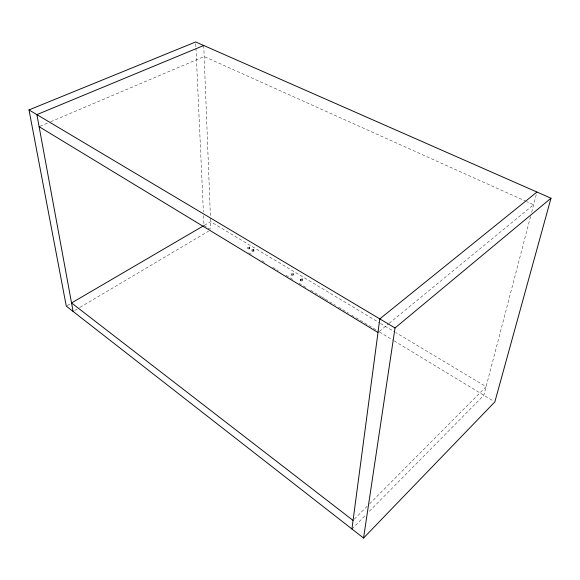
<?xml version="1.0" encoding="UTF-8"?>
<svg xmlns="http://www.w3.org/2000/svg" width="580" height="580" viewBox="0 0 580 580"><rect width="100%" height="100%" fill="white"/><g stroke="black" fill="none" stroke-linecap="round" stroke-linejoin="round"><path stroke-width="0.43" stroke-dasharray="2.9 2.17" d="M253.996 250.756L253.438 249.386L251.988 249.538L251.633 250.995L252.525 251.698L253.873 251.321L253.996 250.756L252.837 250.226L251.633 250.995M293.437 274.724L293.074 273.238L291.595 273.129A1.225 0.783 2.3 0 0 291.037 273.811L291.399 275.297A1.218 0.783 2.3 0 0 293.125 275.282L293.241 274.333L292.472 273.977L291.131 274.355M302.289 280.785L302.593 279.067L301.977 278.589L300.491 278.741L300.179 279.313L300.331 280.647L301.752 281.003L302.289 280.785L302.593 279.067M300.331 280.647L300.447 279.676L300.984 279.458L302.55 280.002M249.444 248.943L249.625 248.059L248.907 247.725L247.421 248.457L248.298 249.154L249.444 248.943L249.436 246.986L247.762 247.007L247.421 248.457M253.996 249.828L252.829 250.792L251.633 250.067M530.54 216.557L483.858 395.255L368.423 512.263M531.686 212.179L536.717 192.908M252.837 250.226L253.438 249.386M293.451 273.992L292.32 274.587L291.037 273.811M249.748 247.689L248.602 248.247L247.413 247.53M351.93 528.982L365.255 515.482M354.337 519.151L368.981 504.433M369.612 503.795L486.098 386.672L396.082 332.753M379.385 331.368L388.462 323.915M389.158 323.343L533.636 204.725L527.024 201.753M74.66 310.532L79.337 307.762M80.112 307.298L208.582 231.173M204.356 225.315L210.605 221.661L379.784 322.995M67.055 305.667L70.165 303.848M39.94 126.317L47.444 123.127M50.779 121.713L204.182 56.543L526.205 201.383M302.339 279.85L301.158 280.075L300.179 279.313M380.56 323.459L395.299 332.289M204 225.591L207.075 227.454M207.843 227.925L210.149 229.325M248.805 252.757L251.901 254.635M261.95 260.724L265.046 262.602M272.774 267.286L278.19 270.57M285.918 275.261L293.654 279.944M299.062 283.228L306.798 287.912M310.662 290.261L321.487 296.822M322.262 297.286L324.582 298.693M325.351 299.164L335.407 305.261M338.495 307.132L348.551 313.229M351.639 315.099L378.704 331.506M379.472 331.977L393.392 340.416M394.168 340.88L493.377 401.034M195.764 43.768L195.931 47.386M195.968 48.285L203.384 212.026M203.551 215.644L203.957 224.692M203.754 45.501L210.431 217.145M210.46 218.044L210.888 228.882"/><path stroke-width="0.87" d="M351.93 528.982L379.798 318.891L536.949 192.031M363.551 538.044L395.031 327.968L551 198.215L195.685 41.956L29 109.924L66.279 306.124L363.551 538.044L494.841 401.918L551 198.215M203.573 225.772L71.543 302.963L353.068 520.434M203.754 45.501L36.888 114.622L73.109 311.453M29 109.924L395.031 327.968M39.106 126.672L377.993 332.514"/></g></svg>
